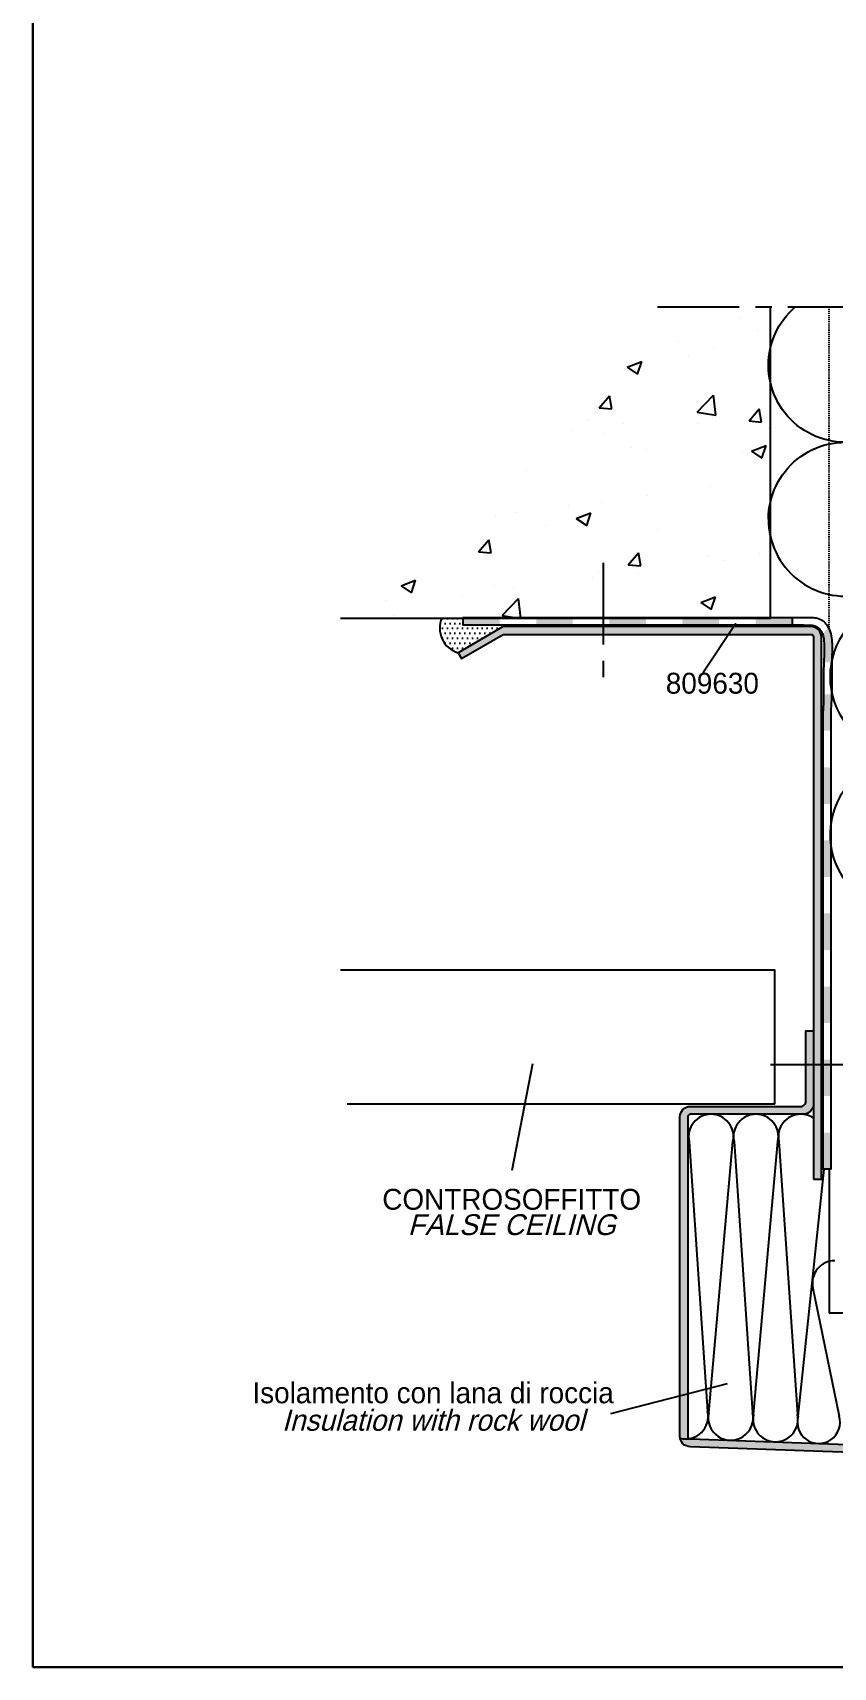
# Model space of a CAD drawing. Header units: millimetres. Extents: x -153 to 2280, y 0 to 724.
# Drawn here: x 690 to 766.7, y 397 to 553.6 of the extents above; entities that cross this region are included whole.
import ezdxf
from ezdxf.enums import TextEntityAlignment as Align

# ---------------------------------------------------------------- set-up
doc = ezdxf.new("R2010")
doc.units = ezdxf.units.MM
doc.header["$LTSCALE"] = 0.025
doc.header["$MEASUREMENT"] = 0
doc.linetypes.add('CENTER', pattern=[2, 1.25, -0.25, 0.25, -0.25])
doc.linetypes.add('HIDDEN', pattern=[0.375, 0.25, -0.125])
doc.layers.get('0').update_dxf_attribs({"lineweight": 5})
for name, color, linetype in [('ASSI', 1, 'CENTER'), ('FILL', 253, 'Continuous'), ('FINE', 7, 'Continuous'), ('GROSSA', 8, 'Continuous'), ('MARCHIO', 7, 'Continuous'), ('MURO', 5, 'Continuous'), ('NASCOSTA', 7, 'HIDDEN'), ('QUOTE', 254, 'Continuous'), ('TESTO', 2, 'Continuous'), ('TRATTEGGI', 140, 'Continuous')]:
    doc.layers.add(name, color=color, linetype=linetype)
doc.styles.add('Aluk Text', font='GOTHIC.TTF')

# ---------------------------------------------------------------- blocks, each defined once
blk = doc.blocks.new('*X37')
at = {"color": 0}
for p, q in [((516.44, 112.69), (516.44, 112.69)), ((518.18, 111.39), (518.18, 111.39)), ((510.6, 110.4), (510.6, 110.4)), ((514.09, 109.74), (514.09, 109.74)), ((505.68, 107.9), (507.08, 108.44)), ((506.67, 107.23), (507.08, 108.44)), ((511.6, 109.03), (511.6, 109.03)), ((505.68, 107.9), (506.67, 107.23)), ((503.02, 104), (503.99, 105.15)), ((504.22, 103.9), (503.99, 105.15)), ((512.41, 103.58), (513.97, 105.21)), ((514.19, 103.31), (513.97, 105.21)), ((503.02, 104), (504.22, 103.9)), ((512.41, 103.58), (514.19, 103.31)), ((512.92, 103.5), (512.92, 103.5)), ((517.37, 102.75), (518.33, 103.9)), ((518.56, 102.64), (518.33, 103.9)), ((500.34, 101.85), (500.34, 101.85)), ((501.87, 102.92), (501.87, 102.92)), ((505.34, 102.51), (505.34, 102.51)), ((512.55, 102.47), (512.55, 102.47)), ((513.84, 103.08), (513.84, 103.08)), ((517.37, 102.75), (518.56, 102.64)), ((519.23, 102.03), (519.23, 102.03)), ((503.46, 101.58), (503.46, 101.58)), ((506.09, 100.23), (506.09, 100.23)), ((517.62, 99.85), (519.02, 100.38)), ((518.61, 99.18), (519.02, 100.38)), ((507.57, 100.03), (507.57, 100.03)), ((516.76, 99.78), (516.76, 99.78)), ((517.62, 99.85), (518.61, 99.18)), ((495.91, 98.02), (495.91, 98.02)), ((507.66, 95.62), (507.66, 95.62)), ((513.6, 96.42), (513.6, 96.42)), ((495.08, 93.96), (495.08, 93.96)), ((500.08, 94.62), (500.08, 94.62)), ((503.21, 94.92), (503.21, 94.92)), ((493.11, 93.64), (493.11, 93.64)), ((497.89, 92.75), (497.89, 92.75)), ((500.81, 93.4), (502.21, 93.93)), ((500.81, 93.4), (501.81, 92.72)), ((501.81, 92.72), (502.21, 93.93)), ((491.45, 90.21), (492.42, 91.36)), ((492.65, 90.11), (492.42, 91.36)), ((508.57, 92.3), (508.57, 92.3)), ((519.24, 91.85), (519.24, 91.85)), ((491.45, 90.21), (492.65, 90.11)), ((505.8, 88.96), (506.76, 90.11)), ((506.99, 88.85), (506.76, 90.11)), ((513.36, 89.76), (513.36, 89.76)), ((515.03, 89.39), (515.03, 89.39)), ((518.41, 90.09), (518.41, 90.09)), ((502.4, 87.73), (502.4, 87.73)), ((502.97, 88.26), (502.97, 88.26)), ((505.8, 88.96), (506.99, 88.85)), ((506.74, 88.09), (506.74, 88.09)), ((484.01, 86.95), (485.41, 87.48)), ((484.01, 86.95), (485, 86.27)), ((485, 86.27), (485.41, 87.48)), ((492.87, 86.98), (492.87, 86.98)), ((494.82, 86.73), (494.82, 86.73)), ((482.6, 85.58), (482.6, 85.58)), ((489.81, 86.07), (489.81, 86.07)), ((493.71, 84.1), (495.27, 85.72)), ((495.08, 86.09), (495.08, 86.09)), ((495.49, 83.86), (495.27, 85.72)), ((512.75, 85.34), (514.15, 85.88)), ((512.75, 85.34), (513.74, 84.67)), ((513.74, 84.67), (514.15, 85.88)), ((483.42, 84.09), (483.42, 84.09)), ((493.71, 84.1), (495.28, 83.86))]:
    blk.add_line(p, q, dxfattribs=at)

msp = doc.modelspace()

# ---------------------------------------------------------------- hatches: boundary and pattern name
at = {"layer": 'FILL'}
h = msp.add_hatch(color=256, dxfattribs=at)
edge = h.paths.add_edge_path()
edge.add_line((764.859, 443.78), (765.609, 443.78))
edge.add_line((765.609, 443.78), (765.609, 495.701))
edge.add_arc((764.609, 495.701), 1, 0, 90)
edge.add_line((764.609, 496.701), (735.106, 496.701))
edge.add_line((735.106, 496.701), (730.775, 494.201))
edge.add_line((730.775, 494.201), (731.1, 493.638))
edge.add_line((731.1, 493.638), (735.106, 495.951))
edge.add_line((735.106, 495.951), (764.609, 495.951))
edge.add_arc((764.609, 495.701), 0.25, 0, 90, ccw=False)
edge.add_line((764.859, 495.701), (764.859, 443.78))
h = msp.add_hatch(color=256, dxfattribs=at)
h.paths.add_polyline_path([(734.763, 497.58), (731.258, 497.58), (731.258, 496.83), (734.763, 496.83)])
h.paths.add_polyline_path([(739.438, 497.58), (738.268, 497.58), (738.268, 496.83), (739.438, 496.83)])
h.paths.add_polyline_path([(741.773, 497.58), (739.438, 497.58), (739.438, 496.83), (741.773, 496.83)])
h.paths.add_polyline_path([(748.783, 497.58), (745.278, 497.58), (745.278, 496.83), (748.783, 496.83)])
h.paths.add_polyline_path([(755.793, 497.58), (752.288, 497.58), (752.288, 496.83), (755.793, 496.83)])
h.paths.add_polyline_path([(762.803, 497.58), (759.298, 497.58), (759.298, 496.83), (762.803, 496.83)])
edge = h.paths.add_edge_path()
edge.add_spline(control_points=[(766.613, 493.281), (766.613, 493.314), (766.613, 493.347), (766.613, 493.556), (766.615, 493.729), (766.622, 494.067), (766.629, 494.239), (766.637, 494.625), (766.638, 494.839), (766.614, 495.297), (766.59, 495.543), (766.491, 496.059), (766.417, 496.326), (766.286, 496.594), (766.284, 496.598), (766.282, 496.602)], knot_values=[1.6856889, 1.6856889, 1.6856889, 1.6856889, 1.7864062, 1.7864062, 2.3258186, 2.3258186, 2.8652309, 2.8652309, 3.453548, 3.453548, 4.0418651, 4.0418651, 4.6301821, 4.6301821, 4.6391674, 4.6391674, 4.6391674, 4.6391674], degree=3, periodic=0)
edge.add_line((766.282, 496.602), (765.713, 496.014))
edge.add_spline(control_points=[(765.713, 496.014), (765.79, 495.781), (765.919, 495.024), (765.866, 494.17), (765.863, 493.507), (765.863, 493.28)], knot_values=[1.9477261, 1.9477261, 1.9477261, 1.9477261, 2.6345647, 3.9578149, 4.6391899, 4.6391899, 4.6391899, 4.6391899], degree=3, periodic=0)
edge.add_line((765.863, 493.28), (766.613, 493.281))
edge = h.paths.add_edge_path()
edge.add_spline(control_points=[(766.515, 488.568), (766.531, 488.929), (766.546, 489.291), (766.568, 489.843), (766.575, 490.032), (766.582, 490.221)], knot_values=[7.6609757, 7.6609757, 7.6609757, 7.6609757, 8.7485774, 8.7485774, 9.3129631, 9.3129631, 9.3129631, 9.3129631], degree=3, periodic=0)
edge.add_line((766.582, 490.221), (765.832, 490.221))
edge.add_spline(control_points=[(765.832, 490.221), (765.813, 489.675), (765.789, 489.129), (765.765, 488.584)], knot_values=[7.6864684, 7.6864684, 7.6864684, 7.6864684, 9.3294626, 9.3294626, 9.3294626, 9.3294626], degree=3, periodic=0)
edge.add_line((765.765, 488.584), (765.765, 486.721))
edge.add_line((765.765, 486.721), (766.515, 486.721))
edge.add_line((766.515, 486.721), (766.515, 488.568))
h.paths.add_polyline_path([(766.515, 483.221), (765.765, 483.221), (765.765, 479.721), (766.515, 479.721)])
h = msp.add_hatch(color=256, dxfattribs=at)
h.paths.add_polyline_path([(766.515, 476.221), (765.765, 476.221), (765.765, 472.721), (766.515, 472.721)])
h.paths.add_polyline_path([(766.515, 469.221), (765.765, 469.221), (765.765, 465.721), (766.515, 465.721)])
h.paths.add_polyline_path([(766.515, 462.221), (765.765, 462.221), (765.765, 458.721), (766.515, 458.721)])
h.paths.add_polyline_path([(766.515, 455.221), (765.765, 455.221), (765.765, 452.864), (766.515, 452.864)])
h.paths.add_polyline_path([(766.515, 452.864), (765.765, 452.864), (765.765, 451.721), (766.515, 451.721)])
h.paths.add_polyline_path([(766.515, 448.221), (765.765, 448.221), (765.765, 444.721), (766.515, 444.721)])
h = msp.add_hatch(color=256, dxfattribs=at)
edge = h.paths.add_edge_path()
edge.add_arc((753.046, 449.732), 0.25, 90, 180)
edge.add_line((752.796, 449.732), (752.796, 419.128))
edge.add_arc((753.046, 419.128), 0.25, 180, 270)
edge.add_line((753.046, 418.878), (797.249, 417.299))
edge.add_arc((797.267, 417.799), 0.5, 268, 360)
edge.add_line((797.767, 417.799), (797.767, 426.58))
edge.add_arc((798.767, 426.58), 1, 90, 180, ccw=False)
edge.add_line((798.767, 427.58), (810.345, 427.58))
edge.add_line((810.345, 427.58), (810.345, 426.83))
edge.add_line((810.345, 426.83), (798.767, 426.83))
edge.add_arc((798.767, 426.58), 0.25, 90, 180)
edge.add_line((798.517, 426.58), (798.517, 417.541))
edge.add_arc((797.517, 417.541), 1, -92, 0, ccw=False)
edge.add_line((797.482, 416.541), (753.046, 418.128))
edge.add_arc((753.046, 419.128), 1, 180, 270, ccw=False)
edge.add_line((752.046, 419.128), (752.046, 449.732))
edge.add_arc((753.046, 449.732), 1, 90, 180, ccw=False)
edge.add_line((753.046, 450.732), (763.609, 450.732))
edge.add_arc((763.609, 451.232), 0.5, 270, 360)
edge.add_line((764.109, 451.232), (764.109, 457.982))
edge.add_line((764.109, 457.982), (764.859, 457.982))
edge.add_line((764.859, 457.982), (764.859, 450.982))
edge.add_arc((763.859, 450.982), 1, -90, 0, ccw=False)
edge.add_line((763.859, 449.982), (753.046, 449.982))
at = {"layer": 'FINE'}
h = msp.add_hatch(dxfattribs=at)
h.set_pattern_fill('DOTS', color=256, scale=0.3, style=0)
h.set_pattern_definition([(0, (690, 397), (0.238125, 0.47625), [0, -0.47625])])
h.paths.add_polyline_path([(735.106, 496.701), (735.106, 496.826), (731.258, 496.826), (731.258, 497.514), (729.226, 497.514, 0.4554308), (730.775, 494.201)])

# ---------------------------------------------------------------- linework, layer by layer
at = {"layer": 'ASSI', "ltscale": 250}
for p, q in [((749.904, 527.32), (850.354, 527.32)), ((744.674, 502.796), (744.674, 491.389)), ((760.72, 454.758), (771.622, 454.758))]:
    msp.add_line(p, q, dxfattribs=at)
at = {"layer": 'FINE'}
for p, q in [((735.106, 496.701), (735.106, 496.826)), ((762.803, 497.58), (762.803, 496.83)), ((766.359, 444.723), (766.359, 430.94)), ((797.907, 430.94), (766.359, 430.94))]:
    msp.add_line(p, q, dxfattribs=at)
for points in [[(763.933, 496.826), (731.258, 496.826), (731.258, 497.58), (764.162, 497.58)], [(766.514, 488.551), (766.514, 444.723), (765.761, 444.723), (765.761, 488.623)], [(761.141, 450.955), (761.141, 463.772), (719.5, 463.772)]]:
    msp.add_lwpolyline(points, dxfattribs=at)
msp.add_arc((731.443, 496.531), 2.425, 156.08341, 254.02734, dxfattribs=at)
msp.add_spline([(763.933, 496.826), (764.981, 496.768), (765.712, 496.027), (765.858, 495.088), (765.858, 493.752), (765.807, 492.339), (765.817, 489.981), (765.761, 488.623)], degree=3, dxfattribs=at)
msp.add_open_spline([(764.138, 497.58), (764.282, 497.584), (764.44, 497.59), (764.765, 497.581), (764.932, 497.568), (765.288, 497.492), (765.481, 497.428), (765.816, 497.215), (765.942, 497.097), (766.145, 496.85), (766.223, 496.72), (766.417, 496.326), (766.491, 496.059), (766.59, 495.543), (766.614, 495.297), (766.638, 494.839), (766.637, 494.625), (766.629, 494.239), (766.622, 494.067), (766.615, 493.729), (766.613, 493.556), (766.613, 493.029), (766.618, 492.666), (766.622, 491.407), (766.595, 490.525), (766.546, 489.285), (766.53, 488.918), (766.514, 488.551)], degree=3, knots=[0, 0, 0, 0, 0.3911167, 0.3911167, 0.7521939, 0.7521939, 1.113271, 1.113271, 1.4039726, 1.4039726, 1.6946741, 1.6946741, 2.2829912, 2.2829912, 2.8713082, 2.8713082, 3.4596253, 3.4596253, 3.9990377, 3.9990377, 4.53845, 4.53845, 5.6172747, 5.6172747, 8.2253614, 8.2253614, 9.3294626, 9.3294626, 9.3294626, 9.3294626], dxfattribs=at)
at = {"layer": 'GROSSA'}
for points in [[(764.859, 443.78), (765.609, 443.78), (765.609, 495.701, 0.4142136), (764.609, 496.701), (735.106, 496.701), (730.775, 494.201), (731.1, 493.638), (735.106, 495.951), (764.609, 495.951, -0.4142136), (764.859, 495.701)], [(753.046, 449.982, 0.4142136), (752.796, 449.732), (752.796, 419.128, 0.4142136), (753.046, 418.878), (797.249, 417.299, 0.4244748), (797.767, 417.799), (797.767, 426.58, -0.4142136), (798.767, 427.58), (810.345, 427.58), (810.345, 426.83), (798.767, 426.83, 0.4142136), (798.517, 426.58), (798.517, 417.541, -0.4244748), (797.482, 416.541), (753.046, 418.128, -0.4142136), (752.046, 419.128), (752.046, 449.732, -0.4142136), (753.046, 450.732), (763.609, 450.732, 0.4142136), (764.109, 451.232), (764.109, 457.982), (764.859, 457.982), (764.859, 450.982, -0.4142136), (763.859, 449.982)]]:
    msp.add_lwpolyline(points, format="xyb", close=True, dxfattribs=at)
at = {"layer": 'MARCHIO'}
for points in [[(690, 397), (690, 694), (900, 694), (900, 397)], [(690, 397), (690, 694), (900, 694), (900, 397)], [(690, 397), (900, 397), (900, 694), (690, 694)]]:
    msp.add_lwpolyline(points, close=True, dxfattribs=at)
at = {"layer": 'MURO'}
for p, q in [((760.728, 497.514), (760.728, 527.32)), ((719.501, 497.514), (760.728, 497.514)), ((761.141, 450.955), (720.139, 450.955))]:
    msp.add_line(p, q, dxfattribs=at)
at = {"layer": 'NASCOSTA'}
msp.add_line((766.359, 496.451), (766.359, 527.32), dxfattribs=at)
at = {"layer": 'QUOTE'}
for p, q in [((754.232, 492.284), (757.398, 497.026)), ((737.919, 454.801), (735.919, 444.584)), ((756.583, 424.168), (745.397, 421.28))]:
    msp.add_line(p, q, dxfattribs=at)
at = {"layer": 'TRATTEGGI'}
for p, q in [((752.926, 447.359), (754.7, 421.505)), ((754.805, 421.375), (757.127, 447.359)), ((757.232, 447.359), (759.006, 421.375)), ((759.107, 421.226), (761.432, 447.359)), ((761.53, 447.359), (763.308, 421.226)), ((763.393, 421.061), (765.877, 444.723)), ((764.797, 433.33), (767.308, 421.061))]:
    msp.add_line(p, q, dxfattribs=at)
for points in [[(760.529, 521.733, -0.2183742), (763.091, 527.32, -0.2183742)], [(760.529, 506.989, -0.4806248), (769.519, 514.181), (793.623, 507.169, 1.25), (793.623, 521.553), (769.519, 514.541, -0.4806248), (760.529, 521.733)]]:
    msp.add_lwpolyline(points, format="xyb", dxfattribs=at)
for centre, radius, start, end in [((767.9, 506.989), 7.372, 180, 282.68038), ((773.802, 491.909), 7.37, 68.63701, 301.08713), ((773.802, 476.774), 7.37, 63.25432, 294.22537), ((755.026, 447.832), 2.153, 90, 192.68038), ((755.026, 447.832), 2.153, 347.31962, 90), ((759.332, 447.832), 2.153, 90, 192.68038), ((759.332, 447.832), 2.153, 347.31962, 90), ((763.631, 447.832), 2.153, 90, 192.68038), ((763.631, 447.832), 2.153, 55.20548, 90), ((766.897, 433.802), 2.153, 90, 192.68038), ((752.6, 421.032), 2.153, 255.52174, 12.68038), ((756.906, 420.903), 2.153, 167.31962, 12.68038), ((761.208, 420.754), 2.153, 167.31962, 12.68038), ((765.351, 420.477), 2.043, 163.37398, 16.62602)]:
    msp.add_arc(centre, radius, start, end, dxfattribs=at)

# ---------------------------------------------------------------- block references
at = {"layer": 'FILL'}
msp.add_blockref('*X37', (241.298, 413.657), dxfattribs=at)

# ---------------------------------------------------------------- texts
at = {"layer": 'TESTO', "style": 'Aluk Text'}
msp.add_text('809630', height=2, dxfattribs=at).set_placement((750.691, 490.276))
for s, p in [('CONTROSOFFITTO', (735.919, 440.834)), ('Isolamento con lana di roccia', (728.383, 422.296))]:
    msp.add_text(s, height=2, dxfattribs=at).set_placement(p, align=Align.CENTER)
at = {"layer": 'TESTO', "style": 'Aluk Text', "oblique": 15}
for s, p in [('FALSE CEILING', (735.919, 438.406)), ('Insulation with rock wool', (728.383, 419.667))]:
    msp.add_text(s, height=2, dxfattribs=at).set_placement(p, align=Align.CENTER)

doc.saveas('drawing.dxf')
